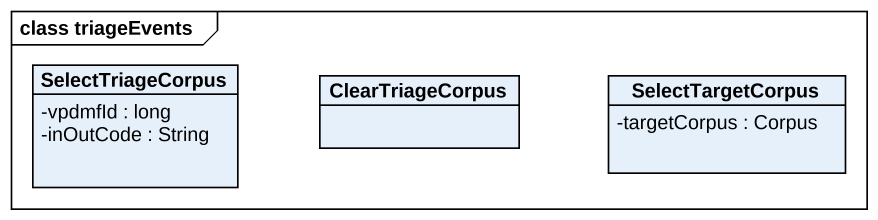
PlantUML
@startuml
mainframe class triageEvents
hide circle
hide empty members
skinparam classAttributeIconSize 0
class SelectTriageCorpus {
  -vpdmfId : long
  -inOutCode : String
}
class ClearTriageCorpus
class SelectTargetCorpus {
  -targetCorpus : Corpus
}
@enduml
